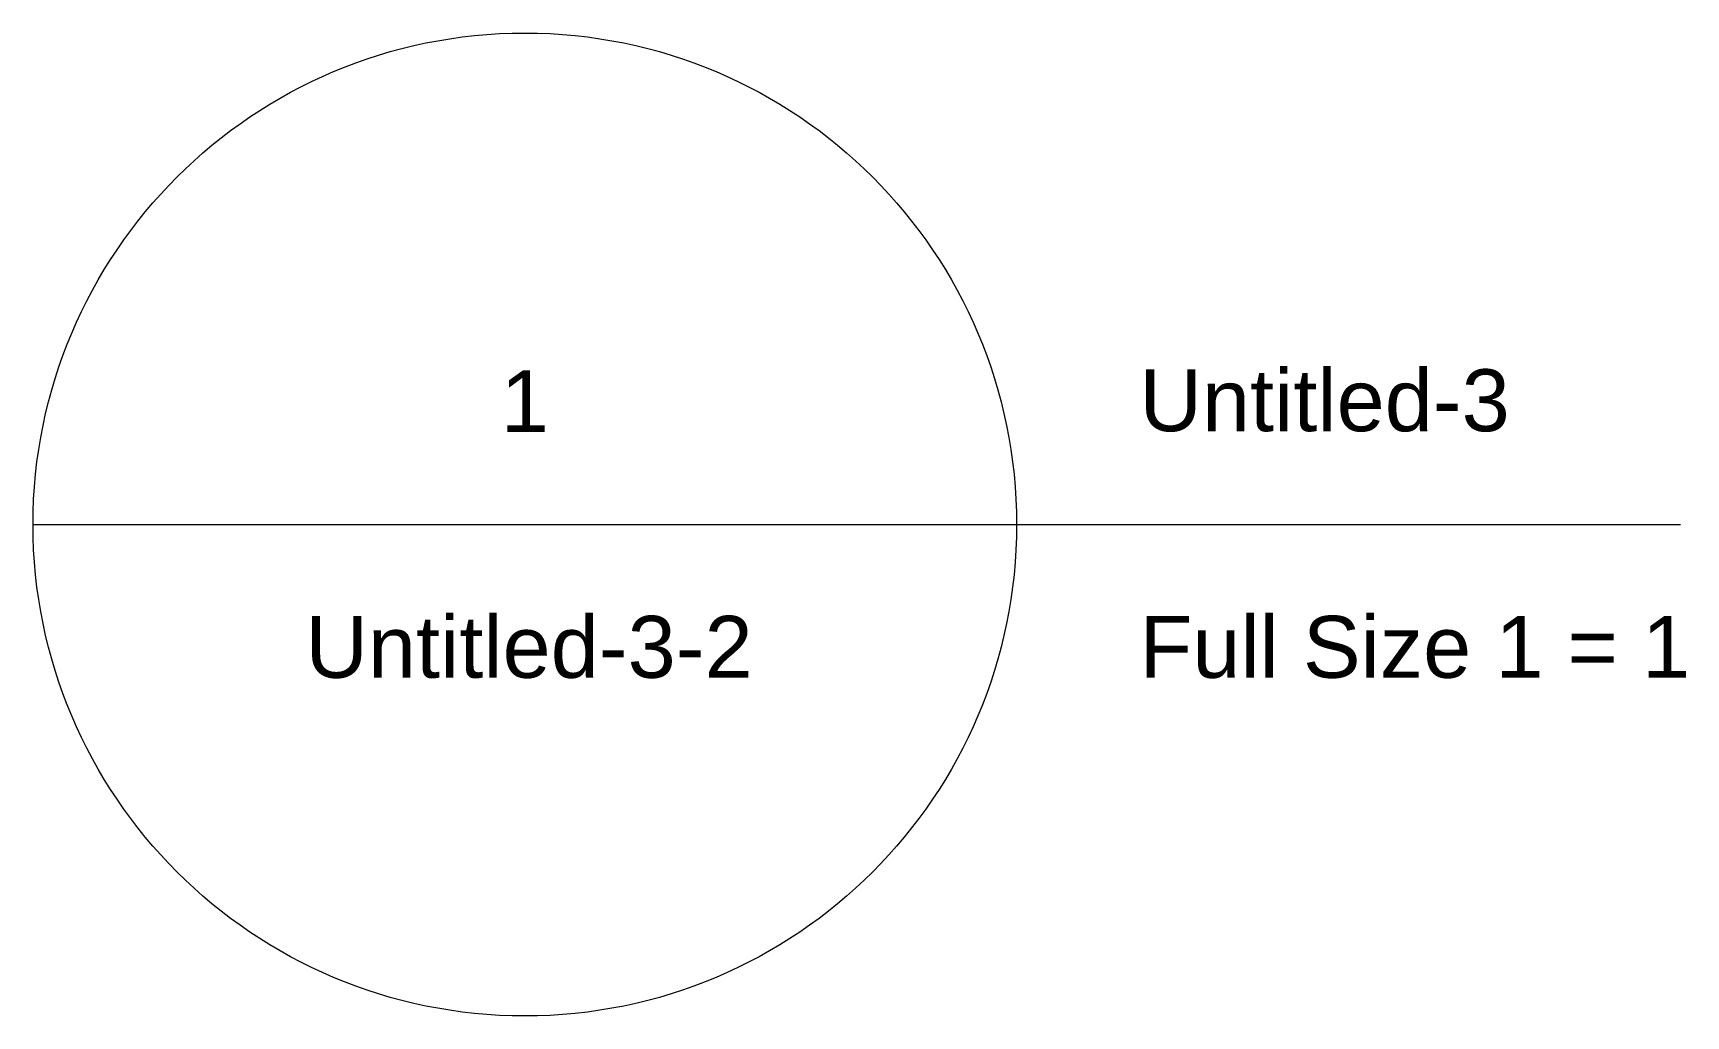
# Paper-space layout 'Untitled-3-2 [Sheet]' of a CAD drawing. Header units: metres. Extents: x 491132683.76 to 491132689.1, y 777555870.41 to 777555873.58.
import ezdxf

# ---------------------------------------------------------------- set-up
doc = ezdxf.new("R2010")
doc.units = ezdxf.units.M
doc.header["$MEASUREMENT"] = 0
doc.layers.add('01_A_AccesTren_t', color=30, linetype='Continuous', lineweight=0)
doc.styles.add('Style-Arial', font='arial.ttf')

# ---------------------------------------------------------------- blocks, each defined once
blk = doc.blocks.new('DrawingTitleBubble_56')
at = {"layer": '01_A_AccesTren_t'}
blk.add_line((-0.008006, 0), (0.007869, 0), dxfattribs=at)
blk.add_circle((-0.000069, 0), 0.007938, dxfattribs=at)
at = {"layer": '01_A_AccesTren_t', "color": 7, "char_height": 0.001524, "style": 'Style-Arial'}
for s, insert, attachment_point in [('\\H0.656168x;1', (-0.000069, 0.001492), 8), ('\\H0.656168x;Untitled-3-2', (0, -0.001476), 2)]:
    blk.add_mtext(s, dxfattribs=dict(at, insert=insert, attachment_point=attachment_point))
blk = doc.blocks.new('TitleText_56')
at = {"layer": '01_A_AccesTren_t', "color": 7, "insert": (0, 0.001492), "char_height": 0.001524, "attachment_point": 7, "style": 'Style-Arial'}
blk.add_mtext('\\H0.656168x;Untitled-3', dxfattribs=at)
at = {"layer": '01_A_AccesTren_t', "insert": (0, -0.001476), "char_height": 0.001524, "attachment_point": 1, "style": 'Style-Arial'}
blk.add_mtext('\\H0.656168x;Full Size 1 = 1', dxfattribs=at)
blk = doc.blocks.new('*U357')
at = {"layer": '01_A_AccesTren_t'}
blk.add_line((0, 0), (3.7171, 0), dxfattribs=at)
at = {"layer": '01_A_AccesTren_t', "xscale": 200, "yscale": 200, "zscale": 200}
blk.add_blockref('DrawingTitleBubble_56', (0, 0), dxfattribs=at)
at = {"layer": '01_A_AccesTren_t', "color": 7, "xscale": 200, "yscale": 200, "zscale": 200}
blk.add_blockref('TitleText_56', (1.970575, 0), dxfattribs=at)

psp = doc.layouts.new('Untitled-3-2 [Sheet]')

# ---------------------------------------------------------------- block references
at = {"layer": '01_A_AccesTren_t'}
psp.add_blockref('*U357', (491132685.366099, 777555871.994696), dxfattribs=at)

doc.saveas('drawing.dxf')
